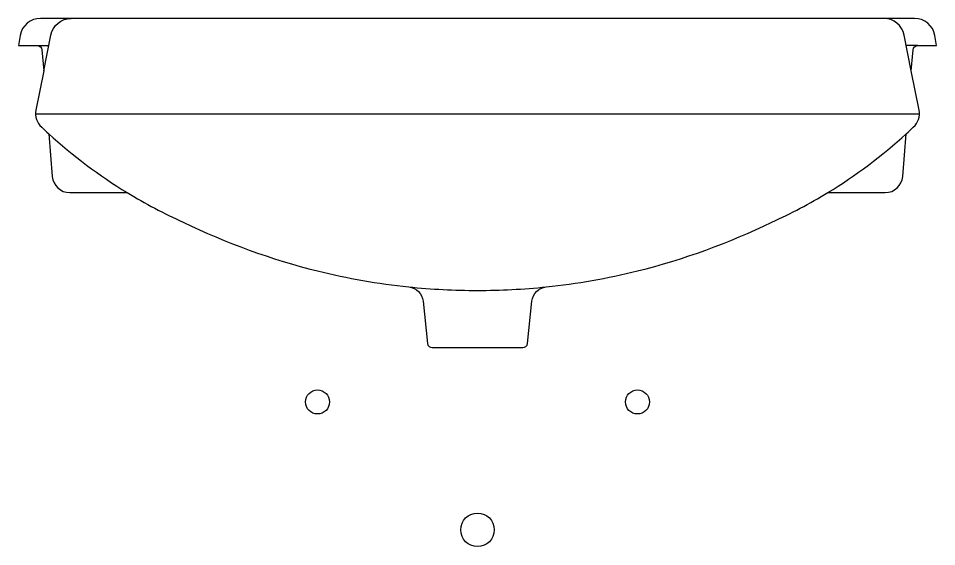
# Model space of a CAD drawing. Extents: x -832.562 to -831.988, y 506.978 to 507.309.
import ezdxf

# ---------------------------------------------------------------- set-up
doc = ezdxf.new("R2010")
doc.units = 0
doc.header["$LTSCALE"] = 50
doc.header["$MEASUREMENT"] = 0
doc.layers.add('A-PECAS', color=2, linetype='CONTINUOUS')
doc.layers.add('ESC1-50', color=1, linetype='CONTINUOUS')

# ---------------------------------------------------------------- blocks, each defined once
blk = doc.blocks.new('L-82-F')
at = {"layer": 'A-PECAS'}
blk.add_lwpolyline([(0, 0.614), (0.02829, 0.614, 0.384334), (0.03128, 0.61669), (0.034, 0.643, -0.355041), (0.043, 0.652, 0.035309), (0.1, 0.662, 0.052078), (0.18392, 0.69247, 0.031227), (0.219, 0.711), (0.25486, 0.711, 0.390711), (0.26582, 0.72111), (0.26799, 0.74785, 0.004776), (0.27243, 0.75199, 0.2725), (0.27609, 0.76253), (0.27117, 0.78713), (0.27224, 0.80024, -0.390711), (0.27523, 0.803), (0.287, 0.803), (0.28591, 0.80924, 0.364335), (0.2731, 0.82), (0.2646, 0.82), (0.25394, 0.82), (0, 0.82), (-0.25394, 0.82), (-0.2646, 0.82), (-0.2731, 0.82, 0.364335), (-0.28591, 0.80924), (-0.287, 0.803), (-0.27523, 0.803, -0.390711), (-0.27224, 0.80024), (-0.27117, 0.78713), (-0.27609, 0.76253, 0.2725), (-0.27243, 0.75199, 0.004776), (-0.26799, 0.74785), (-0.26582, 0.72111, 0.390711), (-0.25486, 0.711), (-0.219, 0.711, 0.031227), (-0.18392, 0.69247, 0.052078), (-0.1, 0.662, 0.035309), (-0.043, 0.652, -0.355041), (-0.034, 0.643), (-0.03128, 0.61669, 0.384334), (-0.02829, 0.614)], format="xyb", close=True, dxfattribs=at)
at = {"layer": 'ESC1-50'}
for points in [[(-0.27117, 0.78713), (-0.26669, 0.80955, -0.357511), (-0.25394, 0.82)], [(0.27117, 0.78713), (0.26669, 0.80955, 0.357511), (0.25394, 0.82)], [(-0.043, 0.652, 0.026255), (0, 0.64982, 0.026255), (0.043, 0.652, 0.026255)]]:
    blk.add_lwpolyline(points, format="xyb", dxfattribs=at)
for points in [[(-0.27523, 0.803), (-0.268, 0.803)], [(0.27523, 0.803), (0.268, 0.803)], [(0.2763, 0.76), (0, 0.76), (-0.2763, 0.76)]]:
    blk.add_lwpolyline(points, dxfattribs=at)
for centre, radius in [((-0.1, 0.58), 0.0075), ((0.1, 0.58), 0.0075), ((0, 0.5), 0.0105)]:
    blk.add_circle(centre, radius, dxfattribs=at)
for centre, start, end in [((-0.0533, 0.98229), 227.5173, 238.58287), ((0.0533, 0.98229), 301.41713, 312.4827)]:
    blk.add_arc(centre, 0.31789, start, end, dxfattribs=at)

msp = doc.modelspace()

# ---------------------------------------------------------------- block references
at = {"layer": 'A-PECAS'}
msp.add_blockref('L-82-F', (-832.27509, 506.48859), dxfattribs=at)

doc.saveas('drawing.dxf')
